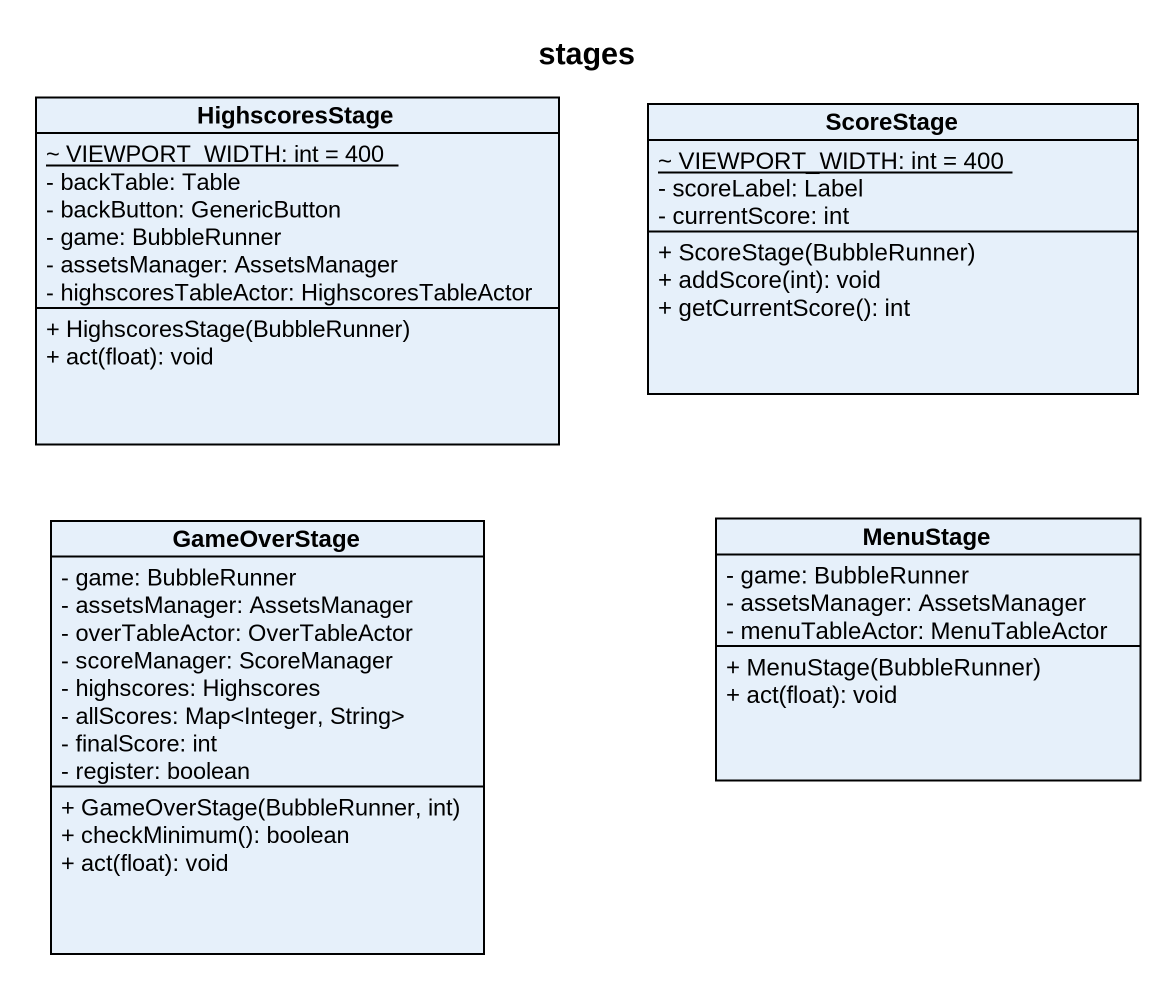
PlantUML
@startuml
title stages
hide circle
hide empty members
skinparam classAttributeIconSize 0
class HighscoresStage {
  {static} ~ VIEWPORT_WIDTH: int = 400
  - backTable: Table
  - backButton: GenericButton
  - game: BubbleRunner
  - assetsManager: AssetsManager
  - highscoresTableActor: HighscoresTableActor
  + HighscoresStage(BubbleRunner)
  + act(float): void
}
class ScoreStage {
  {static} ~ VIEWPORT_WIDTH: int = 400
  - scoreLabel: Label
  - currentScore: int
  + ScoreStage(BubbleRunner)
  + addScore(int): void
  + getCurrentScore(): int
}
class GameOverStage {
  - game: BubbleRunner
  - assetsManager: AssetsManager
  - overTableActor: OverTableActor
  - scoreManager: ScoreManager
  - highscores: Highscores
  - allScores: Map<Integer, String>
  - finalScore: int
  - register: boolean
  + GameOverStage(BubbleRunner, int)
  + checkMinimum(): boolean
  + act(float): void
}
class MenuStage {
  - game: BubbleRunner
  - assetsManager: AssetsManager
  - menuTableActor: MenuTableActor
  + MenuStage(BubbleRunner)
  + act(float): void
}
@enduml
